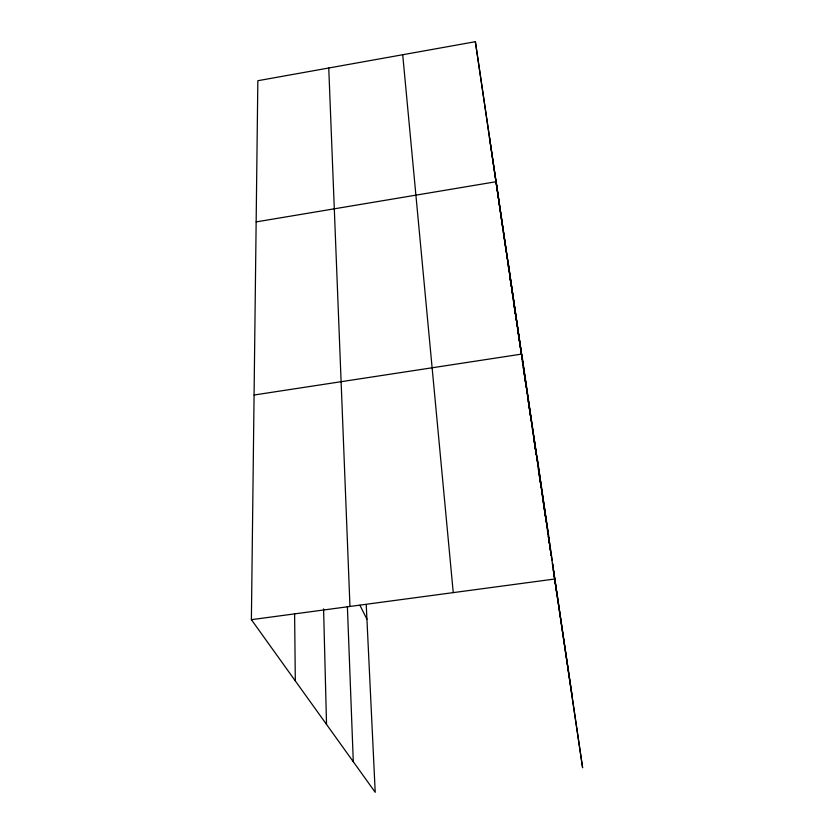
<?xml version="1.0" encoding="UTF-8"?>
<svg xmlns="http://www.w3.org/2000/svg" width="834" height="834" viewBox="0 0 834 834"><rect width="100%" height="100%" fill="white"/><g stroke="black" fill="none" stroke-linecap="round" stroke-linejoin="round"><path stroke-width="1.25" d="M366.241 604.869L375.217 792.3L251.388 619.672L257.842 80.721L475.37 41.7L582.612 767.78L554.235 575.814M256.153 221.907L496.178 181.708L514.766 308.57M254.078 395.014L521.792 354.075L533.969 437.443M251.388 619.672L555.215 578.952M359.913 605.255L366.918 619.182M489.433 137.495L533.864 437.673M552.223 560.344L534.156 438.726L538.024 465.184M552.431 562.814L571.895 693.909M510.898 283.675L511.273 286.218M512.983 297.696L511.659 288.772L512.201 292.64M513.358 300.24L513.734 302.794M514.119 305.348L514.682 309.174M515.058 311.718L515.443 314.272M515.819 316.816L516.194 319.37M516.569 321.924L517.143 325.74M517.518 328.294L518.727 336.999M519.102 339.574L519.592 342.294M519.978 344.838L520.541 348.654M520.823 351.177L521.292 353.741M521.667 356.285L521.969 358.901M522.428 361.372L522.928 365.344M523.366 367.731L523.689 370.504M524.127 372.819L524.461 375.654M525.066 379.178L525.41 382.097M525.816 384.255L526.181 387.257M526.765 390.614L527.119 393.627M527.88 398.725L527.515 395.702L527.912 398.287M528.839 404.626L528.276 400.789L528.819 404.5M529.225 407.19L529.58 410.192M529.986 412.309L530.549 416.145M530.935 418.71L531.31 421.264M531.685 423.828L532.04 426.768L531.717 424.277M532.446 428.947L533.02 432.783M533.395 435.338L533.781 437.902M534.156 440.456L534.49 443.334L534.135 440.779M534.917 445.575L535.438 449.714L535.063 447.16M535.866 451.976L536.189 454.801M536.627 457.095L537.002 459.659M537.576 463.495L537.888 466.248M538.337 468.614L538.649 471.335M539.098 473.733L539.588 477.705M540.046 480.113L540.349 482.792M540.797 485.221L541.183 487.775M541.746 491.612L542.037 494.239M542.507 496.72L542.882 499.274M543.268 501.828L543.643 504.382M544.112 508.24L544.592 510.773M544.967 513.327L545.54 517.163M545.811 519.686L546.291 522.272M546.677 524.826L547.052 527.38M547.427 529.934L548.001 533.77M548.282 536.335L548.762 538.879M549.137 541.433L549.512 543.987M550.377 550.419L550.086 547.823L550.461 550.377M551.222 555.465L550.847 552.921L551.201 555.402M552.535 564.368L552.838 567.068M553.296 569.455L553.672 571.999M508.281 263.179L521.187 351.375M514.943 309.821L515.495 313.574M515.86 316.076L518.79 336.071M519.155 338.573L519.519 341.075M520.072 344.786L521.344 353.47M521.698 355.941L522.063 358.422M522.428 360.903L522.97 364.625M523.335 367.096L523.888 370.817M524.242 373.309L524.617 375.811M524.982 378.302L525.524 382.055M525.889 384.547L526.264 387.049M526.629 389.551L527.171 393.294M529.183 406.971L529.538 409.442M530.08 413.153L530.445 415.624M530.81 418.095L531.175 420.565M532.446 429.291L532.822 431.845M475.37 41.7L499.066 202.401M499.222 204.184L499.785 208.031M499.973 209.313L500.536 213.139M500.911 215.693L502.965 229.736M503.34 232.29L504.653 241.234M505.018 243.747L506.301 252.421M506.655 254.891L507.208 258.613M507.572 261.084L507.927 263.565M508.292 266.036L508.844 269.757M510.888 283.696L511.263 286.25M512.576 295.194L512.952 297.748M514.255 306.61L514.62 309.122M514.985 311.645L515.36 314.157M515.912 317.921L516.277 320.433M516.653 322.946L517.017 325.458M537.45 459.398L548.605 535.97M538.576 468.969L541.329 487.807M541.693 490.319L542.788 497.856M543.341 501.578L543.883 505.31M544.248 507.791L544.612 510.283M544.967 512.764L545.519 516.496M545.884 518.988L546.239 521.469M546.791 525.201L547.156 527.713M547.521 530.236L547.886 532.749M548.438 536.533L548.814 539.045M549.179 541.568L549.543 544.081M552.483 564.191L552.848 566.703M553.401 570.466L553.766 572.979M554.13 575.45L556.831 593.964M402.707 54.731L453.248 592.62M328.752 68.002L349.967 606.464M347.382 606.537L353.293 761.723M323.582 608.903L326.532 724.423M294.611 613.657L295.309 680.898M510.523 281.121L509.949 277.295L510.512 281.141"/></g></svg>
